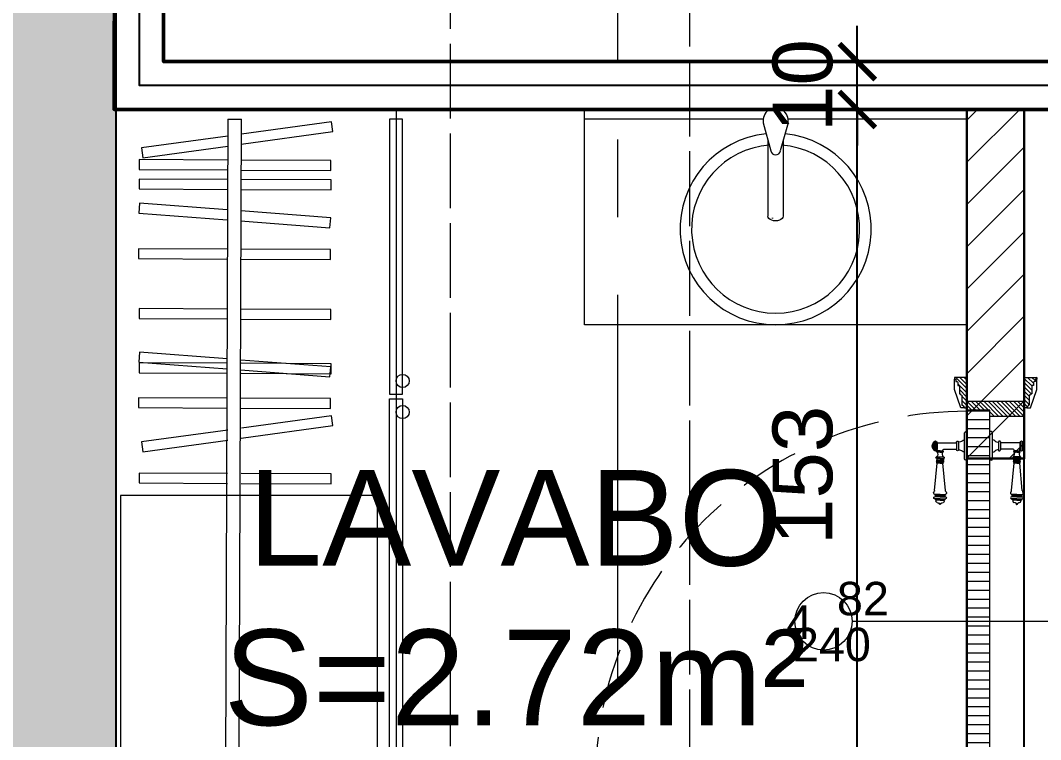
# Model space of a CAD drawing. Header units: centimetres. Extents: x 86156 to 91557, y -55119 to -48172.
# Drawn here: x 89423.8 to 89637.2, y -52424.1 to -52273.7 of the extents above; entities that cross this region are included whole.
import ezdxf

# ---------------------------------------------------------------- set-up
doc = ezdxf.new("R2010")
doc.units = ezdxf.units.CM
doc.header["$LTSCALE"] = 50
doc.header["$MEASUREMENT"] = 0
for name, pattern in [('AXES', [2, 1.25, -0.25, 0.25, -0.25]), ('CACHE', [0.375, 0.25, -0.125]), ('CONTINU', [0])]:
    doc.linetypes.add(name, pattern=pattern)
doc.layers.get('0').update_dxf_attribs({"color": 8})
for name, color, linetype in [('AXES', 10, 'AXES'), ('BETON COUPE', 3, 'CONTINU'), ('BETON TRAME', 252, 'Continuous'), ('C-TOPO-USER', 40, 'Continuous'), ('COTE 50ème', 1, 'Continuous'), ('TEXTE', 7, 'Continuous')]:
    doc.layers.add(name, color=color, linetype=linetype)
for name, color, linetype, lineweight in [('BANJO', 160, 'Continuous', 9), ('BETON CACHE', 4, 'CACHE', 5), ('BETON HACHURE', 253, 'Continuous', 13), ('door', 44, 'Continuous', 5), ('MACONNERIE COUPE', 7, 'Continuous', 30), ('MACONNERIE HACHURE', 253, 'Continuous', 13), ('mobilimi', 8, 'Continuous', 9), ('WINDOWS', 21, 'Continuous', 5)]:
    doc.layers.add(name, color=color, linetype=linetype, lineweight=lineweight)
doc.layers.add('FMULT', color=150, linetype='Continuous', plot=False)
doc.layers.add('NELL', color=7, linetype='Continuous', lineweight=20, true_color=0xff8080)
doc.styles.add('GENERATED_STYLE_1', font='arial.ttf')
doc.styles.add('RS_TEXT_1.50', font='arial.ttf', dxfattribs={"height": 12.5})
doc.styles.add('RS_TXT_50', font='arial.ttf', dxfattribs={"height": 12.5})
doc.linetypes.add('BATTING', pattern='A,0.00254,-2.54,[134,ltypeshp.shx,S=2.54,R=0,X=-2.54,Y=0],-5.08,[134,ltypeshp.shx,S=2.54,R=180,X=2.54,Y=0],-2.54', length=10.16254)
doc.dimstyles.new('RS_50CM_LINEAIRE', dxfattribs={"dimscale": 5, "dimtxt": 12.5, "dimasz": 1.5, "dimexe": 1, "dimexo": 2.5, "dimgap": 1, "dimtad": 1, "dimdec": 1, "dimrnd": 0.5, "dimdsep": 46, "dimtxsty": 'RS_TXT_50', "dimblk1": 'ARCHTICK', "dimblk2": 'ARCHTICK', "dimsah": 1, "dimcen": 2.5, "dimdle": 1, "dimclrt": 4, "dimadec": 0, "dimazin": 2, "dimtfac": 1, "dimtdec": 1, "dimtix": 1, "dimtmove": 2, "dimatfit": 3, "dimfxl": 1, "dimtolj": 1, "dimtzin": 0, "dimarcsym": 0})

# ---------------------------------------------------------------- blocks, each defined once
blk = doc.blocks.new('A$Ccef6f35f')
at = {"layer": 'AXES', "lineweight": 5, "ltscale": 1.3}
blk.add_line((1270, -4150), (1270, -1058.41), dxfattribs=at)
blk = doc.blocks.new('door900')
at = {"color": 0}
for p, q in [((-9.3, 67.7), (9.3, 67.7)), ((9.3, 65.2), (-9.3, 65.2)), ((-6.8, 71.5), (-6.8, 70.2)), ((-5.5, 71.5), (-6.8, 71.5)), ((-6.8, 70.2), (6.8, 70.2)), ((-5.5, 71.5), (5.5, 71.5)), ((5.5, 71.5), (6.8, 71.5)), ((6.8, 71.5), (6.8, 70.2)), ((92.8, 68.1), (36.2, 62.8)), ((101.2, 67.3), (103.2, 68)), ((101.2, 56.8), (101.2, 67.3)), ((103.2, 68), (103.2, 67.7)), ((103.2, 56.8), (103.2, 68)), ((106.5, 68), (105.5, 67.3)), ((105.5, 56.8), (105.5, 67.3)), ((106.5, 56.8), (106.5, 68)), ((110.7, 68), (111.8, 67.3)), ((110.7, 56.8), (110.7, 68)), ((111.8, 56.8), (111.8, 67.3)), ((111.8, 66.2), (113.3, 66.2)), ((113.3, 56.8), (113.3, 66.2)), ((-6.8, 62.7), (-6.8, 24)), ((-6.8, 62.7), (6.8, 62.7)), ((8.7, 62.7), (6.8, 62.7)), ((6.8, 49.1), (6.8, 24)), ((8.7, 50.9), (8.7, 50.9)), ((10.5, 56.8), (10.5, 62.5)), ((10.5, 56.8), (10.5, 51.1)), ((12.7, 56.8), (12.7, 62.5)), ((12.7, 56.8), (12.7, 51.1)), ((22.5, 63.8), (22.5, 49.8)), ((26.5, 56.8), (26.5, 63.8)), ((26.5, 63.8), (29.1, 63.8)), ((26.5, 63.8), (29.1, 63.8)), ((26.5, 56.8), (26.5, 49.8)), ((26.5, 49.8), (29.1, 49.8)), ((26.5, 49.8), (29.1, 49.8)), ((29.1, 63.8), (29.1, 62.8)), ((29.1, 62.8), (29.1, 56.8)), ((29.1, 50.8), (29.1, 56.8)), ((29.1, 50.8), (29.1, 49.8)), ((29.1, 49.8), (29.1, 49.8)), ((31.1, 62.8), (31.1, 56.8)), ((31.1, 50.8), (31.1, 56.8)), ((34.1, 56.8), (34.1, 62.8)), ((34.1, 62.8), (34.1, 56.8)), ((34.1, 50.8), (34.1, 56.8)), ((34.1, 56.8), (34.1, 50.8)), ((36.2, 56.8), (36.2, 62.8)), ((36.2, 56.8), (36.2, 50.8)), ((92.8, 45.5), (36.2, 50.8)), ((101.2, 56.8), (101.2, 46.3)), ((101.2, 46.3), (103.2, 45.7)), ((103.2, 56.8), (103.2, 46.3)), ((103.2, 45.9), (103.2, 45.7)), ((105.5, 56.8), (105.5, 46.3)), ((106.5, 45.7), (105.5, 46.3)), ((106.5, 56.8), (106.5, 45.7)), ((110.7, 56.8), (110.7, 45.7)), ((110.7, 45.7), (111.8, 46.3)), ((111.8, 56.8), (111.8, 46.3)), ((111.8, 47.5), (113.3, 47.5)), ((113.3, 56.8), (113.3, 47.5)), ((120.5, 56.8), (120.5, 58.6)), ((120.5, 56.8), (120.5, 55)), ((-8.3, 22.3), (8.3, 22.3)), ((-30, 3), (-30, 0)), ((30, 0), (-30, 0)), ((27, 6), (-27, 6)), ((-8.3, 18.3), (8.3, 18.3)), ((30, 3), (30, 0))]:
    blk.add_line(p, q, dxfattribs=at)
for centre, radius, start, end in [((-9.3, 66.5), 1.25, 90, 270), ((-6.8, 67.7), 2.51, 90.115, 179.885), ((-6.8, 65.2), 2.51, 180.115, 269.885), ((0, 64), 9.29, 53.4104, 126.5896), ((6.8, 67.7), 2.51, 0.115, 89.885), ((6.8, 65.2), 2.51, 270.115, 359.885), ((9.3, 66.5), 1.25, 270, 90), ((24.5, 63.7), 2.01, 4.1469, 175.8531), ((32.6, 62.8), 1.48, 0, 180), ((93.1, 72.5), 4.4, 266.3976, 315.6468), ((98.3, 67.4), 2.89, 358.3861, 135.6468), ((104.3, 67.6), 1.15, 170.914, 348.1019), ((108.6, 68), 2.1, 0, 180), ((115.5, 62.5), 2.84, 13.4568, 140.4953), ((8.7, 49), 1.91, 88.7426, 178.1515), ((8.6, 64.9), 2.15, 272.7029, 297.6142), ((8.6, 48.8), 2.15, 62.3858, 87.2971), ((10, 62.5), 0.561, 3.7097, 127.9634), ((10, 51.1), 0.561, 232.0366, 356.2903), ((11.6, 62.5), 1.1, 0.0106, 179.9894), ((11.6, 51.1), 1.1, 180.0106, 359.9894), ((16.7, 70.5), 8.83, 243.5466, 311.3694), ((16.7, 43.2), 8.83, 48.6306, 116.4534), ((24.5, 50), 2.01, 184.1469, 355.8531), ((30.1, 62.8), 1.03, 0, 180.0014), ((30.1, 50.8), 1.03, 179.9972, 0), ((32.6, 50.8), 1.48, 180, 0), ((35.2, 62.8), 1.03, 0, 180), ((32.6, 62.8), 1.48, 1.563306237032948e-10, 2.08440831604393e-10), ((35.2, 50.8), 1.03, 180, 0), ((93.1, 41.1), 4.4, 44.3532, 93.6024), ((98.3, 46.2), 2.89, 224.3532, 1.6139), ((104.3, 46.1), 1.15, 11.8981, 189.086), ((108.6, 45.7), 2.1, 180, 0), ((115.5, 51.2), 2.84, 219.5047, 346.5432), ((127.9, 65.2), 9.88, 191.9991, 221.6757), ((127.9, 48.5), 9.88, 138.3243, 168.0009), ((120.5, 56.8), 1.79, 0, 90), ((120.5, 56.8), 1.79, 270, 0), ((-8.3, 20.3), 2, 90, 270), ((-8.5, 24), 1.71, 275.059, 359.7825), ((8.5, 24), 1.71, 180.2175, 264.941), ((8.3, 20.3), 2, 270, 90), ((-27, 3), 3, 90, 180), ((-6.8, 6), 6, 130.5908, 180), ((-16.6, 16.6), 8.41, 314.3689, 12.0705), ((16.6, 16.6), 8.41, 167.9295, 225.6311), ((6.8, 6), 6, 0, 49.4092), ((27, 3), 3, 0, 90)]:
    blk.add_arc(centre, radius, start, end, dxfattribs=at)
blk = doc.blocks.new('lavaman')
at = {"layer": 'BANJO'}
for p, q in [((-61171.15, 21935.44), (-61216.15, 21935.44)), ((-61171.15, 21935.44), (-61171.15, 21855.44)), ((-61171.15, 21855.44), (-61216.15, 21855.44))]:
    blk.add_line(p, q, dxfattribs=at)
at = {"layer": 'BANJO', "linetype": 'Continuous'}
for p, q in [((-61216.15, 21896.66), (-61216.15, 21935.44)), ((-61214.15, 21935.44), (-61214.15, 21898.05)), ((-61171.15, 21935.44), (-61171.15, 21855.44)), ((-61216.15, 21925.44), (-61216.15, 21896.66)), ((-61213.35, 21898.04), (-61207.48, 21896.42)), ((-61209.67, 21897.03), (-61193.85, 21897.03)), ((-61216.15, 21894.21), (-61216.15, 21865.44)), ((-61216.15, 21855.44), (-61216.15, 21894.21)), ((-61213.35, 21892.84), (-61207.48, 21894.45)), ((-61193.49, 21894.81), (-61193.49, 21894.81)), ((-61193.49, 21894.81), (-61193.38, 21894.81)), ((-61193.38, 21894.81), (-61193.49, 21894.81)), ((-61193.38, 21894.81), (-61193.38, 21894.81)), ((-61214.15, 21892.82), (-61214.15, 21855.44)), ((-61209.65, 21893.84), (-61193.85, 21893.84))]:
    blk.add_line(p, q, dxfattribs=at)
for centre, radius, start, end in [((-61191.15, 21895.44), 20, 185.6501, 174.3499), ((-61191.15, 21895.44), 17.58, 184.3008, 175.6992), ((-61213.81, 21895.44), 2.64, 79.9738, 280.0262), ((-61207.66, 21895.44), 1, 280.3544, 79.6456)]:
    blk.add_arc(centre, radius, start, end, dxfattribs=at)
at = {"layer": 'BANJO', "linetype": 'Continuous', "extrusion": (0, 0, -1)}
blk.add_ellipse((-61193.85, 21895.43), major_axis=(0, 1.59), ratio=0.623935, start_param=0, end_param=3.141593, dxfattribs=at)
blk = doc.blocks.new('_ArchTick')
at = {"color": 0, "linetype": 'ByBlock', "const_width": 0.15}
blk.add_lwpolyline([(-0.5, -0.5), (0.5, 0.5)], dxfattribs=at)
blk = doc.blocks.new('*D1706')
at = {"layer": 'COTE 50ème', "color": 0, "lineweight": -2, "ltscale": 0.5, "transparency": 16777216}
for p, q in [((89665.06, -52557.36), (89665.06, -52287.37)), ((89646.26, -52292.37), (89670.06, -52292.37)), ((89646.26, -52552.36), (89670.06, -52552.36))]:
    blk.add_line(p, q, dxfattribs=at)
at = {"layer": 'Defpoints', "color": 0, "ltscale": 0.5, "transparency": 16777216}
for p in [(89633.76, -52292.37), (89665.06, -52292.37), (89633.76, -52552.36)]:
    blk.add_point(p, dxfattribs=at)
at = {"layer": 'COTE 50ème', "color": 0, "lineweight": -2, "ltscale": 0.5, "transparency": 16777216, "xscale": 7.5, "yscale": 7.5, "zscale": 7.5}
for p, rotation in [((89665.06, -52292.37), 90), ((89665.06, -52552.36), 270)]:
    blk.add_blockref('_ArchTick', p, dxfattribs=dict(at, rotation=rotation))
at = {"layer": 'COTE 50ème', "color": 4, "ltscale": 0.5, "transparency": 16777216, "insert": (89653.68, -52422.36), "char_height": 12.5, "attachment_point": 5, "rotation": 90, "style": 'RS_TXT_50'}
blk.add_mtext('\\A1;260', dxfattribs=at)
blk = doc.blocks.new('*D1707')
at = {"layer": 'COTE 50ème', "color": 0, "lineweight": -2, "ltscale": 0.5, "transparency": 16777216}
for p, q in [((89665.06, -52282.36), (89665.06, -52274.86)), ((89646.26, -52282.36), (89670.06, -52282.36)), ((89665.06, -52292.37), (89665.06, -52282.36)), ((89646.26, -52292.37), (89670.06, -52292.37)), ((89665.06, -52292.37), (89665.06, -52299.87))]:
    blk.add_line(p, q, dxfattribs=at)
at = {"layer": 'Defpoints', "color": 0, "ltscale": 0.5, "transparency": 16777216}
for p in [(89633.76, -52282.36), (89665.06, -52282.36), (89633.76, -52292.37)]:
    blk.add_point(p, dxfattribs=at)
at = {"layer": 'COTE 50ème', "color": 0, "lineweight": -2, "ltscale": 0.5, "transparency": 16777216, "xscale": 7.5, "yscale": 7.5, "zscale": 7.5}
for p, rotation in [((89665.06, -52282.36), 270), ((89665.06, -52292.37), 90)]:
    blk.add_blockref('_ArchTick', p, dxfattribs=dict(at, rotation=rotation))
at = {"layer": 'COTE 50ème', "color": 4, "ltscale": 0.5, "transparency": 16777216, "insert": (89653.68, -52287.37), "char_height": 12.5, "attachment_point": 5, "rotation": 90, "style": 'RS_TXT_50'}
blk.add_mtext('\\A1;10', dxfattribs=at)
blk = doc.blocks.new('*D1708')
at = {"layer": 'COTE 50ème', "color": 0, "lineweight": -2, "ltscale": 0.5, "transparency": 16777216}
for p, q in [((89665.06, -52287.36), (89665.06, -52087.36)), ((89655, -52092.36), (89670.06, -52092.36)), ((89646.26, -52282.36), (89670.06, -52282.36))]:
    blk.add_line(p, q, dxfattribs=at)
at = {"layer": 'Defpoints', "color": 0, "ltscale": 0.5, "transparency": 16777216}
for p in [(89642.5, -52092.36), (89665.06, -52092.36), (89633.76, -52282.36)]:
    blk.add_point(p, dxfattribs=at)
at = {"layer": 'COTE 50ème', "color": 0, "lineweight": -2, "ltscale": 0.5, "transparency": 16777216, "xscale": 7.5, "yscale": 7.5, "zscale": 7.5}
for p, rotation in [((89665.06, -52092.36), 90), ((89665.06, -52282.36), 270)]:
    blk.add_blockref('_ArchTick', p, dxfattribs=dict(at, rotation=rotation))
at = {"layer": 'COTE 50ème', "color": 4, "ltscale": 0.5, "transparency": 16777216, "insert": (89653.68, -52187.36), "char_height": 12.5, "attachment_point": 5, "rotation": 90, "style": 'RS_TXT_50'}
blk.add_mtext('\\A1;190', dxfattribs=at)
blk = doc.blocks.new('*D1714')
at = {"layer": 'COTE 50ème', "color": 0, "lineweight": -2, "ltscale": 0.5, "transparency": 16777216}
for p, q in [((89598.84, -52450.35), (89598.84, -52287.37)), ((89609.26, -52292.37), (89593.84, -52292.37)), ((89607.28, -52445.35), (89593.84, -52445.35))]:
    blk.add_line(p, q, dxfattribs=at)
at = {"layer": 'Defpoints', "color": 0, "ltscale": 0.5, "transparency": 16777216}
for p in [(89598.84, -52292.37), (89621.76, -52292.37), (89619.78, -52445.35)]:
    blk.add_point(p, dxfattribs=at)
at = {"layer": 'COTE 50ème', "color": 0, "lineweight": -2, "ltscale": 0.5, "transparency": 16777216, "xscale": 7.5, "yscale": 7.5, "zscale": 7.5}
for p, rotation in [((89598.84, -52292.37), 90), ((89598.84, -52445.35), 270)]:
    blk.add_blockref('_ArchTick', p, dxfattribs=dict(at, rotation=rotation))
at = {"layer": 'COTE 50ème', "color": 4, "ltscale": 0.5, "transparency": 16777216, "insert": (89587.45, -52368.86), "char_height": 12.5, "attachment_point": 5, "rotation": 90, "style": 'RS_TXT_50'}
blk.add_mtext('\\A1;153', dxfattribs=at)
blk = doc.blocks.new('*D1715')
at = {"layer": 'COTE 50ème', "color": 0, "lineweight": -2, "ltscale": 0.5, "transparency": 16777216}
for p, q in [((89598.84, -52282.36), (89598.84, -52274.86)), ((89609.26, -52282.36), (89593.84, -52282.36)), ((89598.84, -52292.37), (89598.84, -52282.36)), ((89609.26, -52292.37), (89593.84, -52292.37)), ((89598.84, -52292.37), (89598.84, -52299.87))]:
    blk.add_line(p, q, dxfattribs=at)
at = {"layer": 'Defpoints', "color": 0, "ltscale": 0.5, "transparency": 16777216}
for p in [(89598.84, -52282.36), (89621.76, -52282.36), (89621.76, -52292.37)]:
    blk.add_point(p, dxfattribs=at)
at = {"layer": 'COTE 50ème', "color": 0, "lineweight": -2, "ltscale": 0.5, "transparency": 16777216, "xscale": 7.5, "yscale": 7.5, "zscale": 7.5}
for p, rotation in [((89598.84, -52282.36), 270), ((89598.84, -52292.37), 90)]:
    blk.add_blockref('_ArchTick', p, dxfattribs=dict(at, rotation=rotation))
at = {"layer": 'COTE 50ème', "color": 4, "ltscale": 0.5, "transparency": 16777216, "insert": (89587.45, -52287.37), "char_height": 12.5, "attachment_point": 5, "rotation": 90, "style": 'RS_TXT_50'}
blk.add_mtext('\\A1;10', dxfattribs=at)

msp = doc.modelspace()

# ---------------------------------------------------------------- hatches: boundary and pattern name
at = {"layer": 'BETON HACHURE', "ltscale": 0.5, "transparency": 33554559}
h = msp.add_hatch(color=256, dxfattribs=at)
h.dxf.hatch_style = 1
h.paths.add_polyline_path([(89857.95, -49968.55), (89601.54, -49712.14), (89017.58, -49863.16), (88999.75, -49863.16), (88314.75, -49713.17), (88293.27, -49713.16), (87031.8, -49846.89), (86857.57, -50021.45), (86757.23, -51272.48), (86839.4, -52045.38), (86669.47, -52571.17), (86746.67, -53900.72), (86983.5, -54130.12), (88279.55, -54131.55), (88279.55, -54261.56), (89504.55, -54261.56), (89504.55, -54401.56), (90492.95, -54401.56), (90492.95, -51921.06), (89857.95, -51772.6)])
h.paths.add_polyline_path([(89837.95, -51788.46), (90472.95, -51936.92), (90472.95, -54381.56), (89524.55, -54381.56), (89524.55, -54241.56), (88299.55, -54241.56), (88299.55, -54111.57), (86991.6, -54110.13), (86766.18, -53891.78), (86689.65, -52573.76), (86859.73, -52047.49), (86777.31, -51272.22), (86876.91, -50030.38), (87040.95, -49866.03), (88294.32, -49733.16), (88312.58, -49733.17), (88997.58, -49883.16), (89020.13, -49883.16), (89595.48, -49734.36), (89837.95, -49976.84)], flags=16)
at = {"layer": 'BETON TRAME', "transparency": 33554559}
h = msp.add_hatch(color=256, dxfattribs=at)
h.dxf.hatch_style = 1
h.paths.add_polyline_path([(89053.76, -52797.36), (89018.76, -52797.36), (89018.76, -53447.36), (89053.76, -53447.36), (89053.76, -53272.36), (89513.76, -53272.36), (89513.76, -53447.36), (89548.76, -53447.36), (89548.76, -52797.36), (89513.76, -52797.36), (89513.76, -53232.36), (89303.76, -53232.36), (89303.76, -52902.36), (89263.76, -52902.36), (89263.76, -53232.36), (89053.76, -53232.36)])
h.paths.add_polyline_path([(88183.76, -54122.36), (88183.76, -54072.36), (88333.76, -54072.36), (88333.76, -54122.36)])
h.paths.add_polyline_path([(88903.76, -54122.36), (88903.76, -54072.36), (89053.76, -54072.36), (89053.76, -54122.36)])
h.paths.add_polyline_path([(89513.76, -54122.36), (89513.76, -54072.36), (89663.76, -54072.36), (89663.76, -54122.36)])
h.paths.add_polyline_path([(90233.76, -54122.36), (90233.76, -54072.36), (90383.76, -54072.36), (90383.76, -54122.36)])
h.paths.add_polyline_path([(90233.76, -53447.36), (90233.76, -53397.36), (90383.76, -53397.36), (90383.76, -53447.36)])
h.paths.add_polyline_path([(88183.76, -53447.36), (88183.76, -53397.36), (88333.76, -53397.36), (88333.76, -53447.36)])
h.paths.add_polyline_path([(88183.76, -52847.36), (88183.76, -52797.36), (88318.76, -52797.36), (88318.76, -52847.36)])
h.paths.add_polyline_path([(90233.76, -52847.36), (90233.76, -52797.36), (90383.76, -52797.36), (90383.76, -52847.36)])
h.paths.add_polyline_path([(90233.76, -52107.36), (90233.76, -52057.36), (90383.76, -52057.36), (90383.76, -52107.36)])
h.paths.add_polyline_path([(88333.76, -52057.36), (88333.76, -52107.36), (88183.76, -52107.36), (88183.76, -52057.36)])
h.paths.add_polyline_path([(88998.76, -52107.36), (88998.76, -52057.36), (89123.76, -52057.36), (89123.76, -52107.36)])
h.paths.add_polyline_path([(89443.76, -52107.36), (89443.76, -52057.36), (89568.76, -52057.36), (89568.76, -52107.36)])
h.paths.add_polyline_path([(89418.76, -52057.36), (89443.76, -52057.36), (89443.76, -52562.36), (89418.76, -52562.36)])
h.paths.add_polyline_path([(89123.76, -52057.36), (89148.76, -52057.36), (89148.76, -52562.36), (89123.76, -52562.36)])
at = {"layer": 'door'}
h = msp.add_hatch(dxfattribs=at)
h.set_pattern_fill('ANSI31', color=256, scale=5, angle=990)
h.set_pattern_definition([(315, (85436.0847, 4897.1298), (0.441941738, 0.441941738), [])])
h.paths.add_polyline_path([(89633.76, -52353.37), (89633.76, -52356.52), (89626.58, -52356.52), (89626.58, -52355.26), (89621.76, -52355.26), (89621.76, -52353.37)])
edge = h.paths.add_edge_path()
edge.add_line((89635.65, -52349.62), (89635.65, -52350.04))
edge.add_line((89635.65, -52350.04), (89635.33, -52350.04))
edge.add_line((89635.33, -52350.04), (89635.33, -52351.8))
edge.add_line((89635.33, -52351.8), (89635.12, -52351.8))
edge.add_arc((89634.81, -52351.8), 0.314, -90, 0, ccw=False)
edge.add_line((89634.81, -52352.12), (89634.81, -52354.21))
edge.add_line((89634.81, -52354.21), (89634.6, -52354.21))
edge.add_arc((89634.29, -52354.21), 0.314, -90, 0, ccw=False)
edge.add_line((89634.29, -52354.53), (89634.29, -52354.73))
edge.add_line((89634.29, -52354.73), (89633.76, -52354.73))
edge.add_line((89633.76, -52354.73), (89633.76, -52348.37))
edge.add_line((89633.76, -52348.37), (89636.38, -52348.37))
edge.add_line((89636.38, -52348.37), (89636.38, -52348.78))
edge.add_line((89636.38, -52348.78), (89636.07, -52348.78))
edge.add_line((89636.07, -52348.78), (89636.07, -52349.2))
edge.add_arc((89636.07, -52349.62), 0.419, 90, 180)
edge = h.paths.add_edge_path()
edge.add_line((89619.88, -52349.62), (89619.88, -52350.04))
edge.add_line((89619.88, -52350.04), (89620.19, -52350.04))
edge.add_line((89620.19, -52350.04), (89620.19, -52351.8))
edge.add_line((89620.19, -52351.8), (89620.4, -52351.8))
edge.add_arc((89620.72, -52351.8), 0.314, 180, 270)
edge.add_line((89620.72, -52352.12), (89620.72, -52354.21))
edge.add_line((89620.72, -52354.21), (89620.92, -52354.21))
edge.add_arc((89621.24, -52354.21), 0.314, 180, 270)
edge.add_line((89621.24, -52354.53), (89621.24, -52354.73))
edge.add_line((89621.24, -52354.73), (89621.76, -52354.73))
edge.add_line((89621.76, -52354.73), (89621.76, -52348.37))
edge.add_line((89621.76, -52348.37), (89619.14, -52348.37))
edge.add_line((89619.14, -52348.37), (89619.14, -52348.78))
edge.add_line((89619.14, -52348.78), (89619.46, -52348.78))
edge.add_line((89619.46, -52348.78), (89619.46, -52349.2))
edge.add_arc((89619.46, -52349.62), 0.419, 0, 90, ccw=False)
h = msp.add_hatch(dxfattribs=at)
h.set_pattern_fill('ANSI31', color=256, scale=15, angle=495)
h.set_pattern_definition([(180, (129483.5172, -188611.5853), (-2e-15, -1.875), [])])
h.paths.add_polyline_path([(89626.53, -52433.27), (89626.53, -52355.47), (89621.82, -52355.47), (89621.82, -52433.27)])
at = {"layer": 'MACONNERIE HACHURE'}
h = msp.add_hatch(dxfattribs=at)
h.set_pattern_fill('ANSI31', color=256, scale=50, style=0)
h.paths.add_polyline_path([(87758.76, -52955.37), (87778.76, -52955.37), (87778.76, -52947.37), (87758.76, -52947.37)])
h.paths.add_polyline_path([(88286.04, -52214.87), (88333.76, -52214.87), (88333.76, -52217.37), (88286.04, -52217.37)])
h.paths.add_polyline_path([(88508.76, -52214.87), (88511.26, -52214.87), (88511.26, -52217.37), (88508.76, -52217.37)], flags=17)
h.paths.add_polyline_path([(88732.51, -52214.87), (88735.01, -52214.87), (88735.01, -52217.37), (88732.51, -52217.37)], flags=17)
h.paths.add_polyline_path([(89529.77, -52445.36), (89529.77, -52457.35), (89443.76, -52457.37), (89443.76, -52445.36)])
h.paths.add_polyline_path([(89053.75, -52176.06), (89123.76, -52176.06), (89123.76, -52181.06), (89053.75, -52181.06)])
h.paths.add_polyline_path([(89053.75, -52241.87), (89123.76, -52241.87), (89123.76, -52246.87), (89053.75, -52246.87)])
h.paths.add_polyline_path([(89053.75, -52321.87), (89123.76, -52321.87), (89123.76, -52326.87), (89053.75, -52326.87)], flags=17)
h.paths.add_polyline_path([(88422.51, -52214.87), (88422.51, -52217.37), (88428.76, -52217.37), (88428.76, -52214.87), (88425.01, -52214.87), (88425.01, -52082.37), (88422.51, -52082.37)], flags=17)
h.paths.add_polyline_path([(88425.01, -52217.37), (88420.01, -52217.37), (88420.01, -52214.87), (88422.51, -52214.87), (88422.51, -52082.37), (88425.01, -52082.37)], flags=17)
h.paths.add_polyline_path([(88333.76, -52214.87), (88333.76, -52217.37), (88340.01, -52217.37), (88340.01, -52214.87), (88336.26, -52214.87), (88336.26, -52082.37), (88333.76, -52082.37)], flags=16)
h.paths.add_polyline_path([(88336.26, -52217.37), (88331.26, -52217.37), (88331.26, -52214.87), (88333.76, -52214.87), (88333.76, -52082.37), (88336.26, -52082.37)])
h.paths.add_polyline_path([(88821.26, -52214.87), (88821.26, -52217.37), (88815.01, -52217.37), (88815.01, -52214.87), (88818.76, -52214.87), (88818.76, -52082.37), (88821.26, -52082.37)], flags=17)
h.paths.add_polyline_path([(88818.76, -52217.37), (88823.76, -52217.37), (88823.76, -52214.87), (88821.26, -52214.87), (88821.26, -52082.37), (88818.76, -52082.37)], flags=17)
h.paths.add_polyline_path([(88910.01, -52214.87), (88910.01, -52217.37), (88903.76, -52217.37), (88903.76, -52214.87), (88907.51, -52214.87), (88907.51, -52082.37), (88910.01, -52082.37)], flags=17)
h.paths.add_polyline_path([(88998.76, -52214.87), (88998.76, -52217.37), (88992.51, -52217.37), (88992.51, -52214.87), (88996.26, -52214.87), (88996.26, -52082.37), (88998.76, -52082.37)], flags=17)
h.paths.add_polyline_path([(88907.51, -52217.37), (88912.51, -52217.37), (88912.51, -52214.87), (88910.01, -52214.87), (88910.01, -52082.37), (88907.51, -52082.37)], flags=17)
h.paths.add_polyline_path([(88017.09, -52412.37), (87993.76, -52412.37), (87993.76, -52392.37), (88017.09, -52392.37)])
h.paths.add_polyline_path([(88183.76, -52412.37), (88143.76, -52412.37), (88143.76, -52392.37), (88183.76, -52392.37)])
h.paths.add_polyline_path([(87802.09, -52412.37), (87778.76, -52412.37), (87778.76, -52392.37), (87802.09, -52392.37)])
h.paths.add_polyline_path([(87968.76, -52412.37), (87928.76, -52412.37), (87928.76, -52392.37), (87968.76, -52392.37)])
h.paths.add_polyline_path([(87758.76, -52562.37), (87778.76, -52562.37), (87778.76, -52412.37), (87758.76, -52412.37)])
h.paths.add_polyline_path([(87758.76, -52797.37), (87778.76, -52797.37), (87778.76, -52742.37), (87758.76, -52742.37)])
h.paths.add_polyline_path([(87758.76, -53222.37), (87778.76, -53222.37), (87778.76, -53135.37), (87758.76, -53135.37)])
h.paths.add_polyline_path([(87778.76, -53342.49), (88183.76, -53342.49), (88183.76, -53323.37), (87778.76, -53323.37)])
h.paths.add_polyline_path([(88183.76, -53323.37), (88203.76, -53323.37), (88203.76, -52847.37), (88183.76, -52847.37)])
h.paths.add_polyline_path([(88298.76, -52797.37), (88318.76, -52797.37), (88318.76, -52742.37), (88298.76, -52742.37)])
h.paths.add_polyline_path([(88203.76, -52412.37), (88203.76, -52439.04), (88261.26, -52439.04), (88261.26, -52404.04), (88203.76, -52404.04), (88203.76, -52394.04), (88271.26, -52394.04), (88271.26, -52439.04), (88511.26, -52439.04), (88511.26, -52429.04), (88523.26, -52429.04), (88523.26, -52459.04), (88318.76, -52459.04), (88318.76, -52562.37), (88298.76, -52562.37), (88298.76, -52459.04), (88183.76, -52459.04), (88183.76, -52412.37)])
h.paths.add_polyline_path([(88333.76, -52057.37), (88333.76, -52082.37), (88511.26, -52082.37), (88511.26, -52338.82), (88523.26, -52338.82), (88523.26, -52328.82), (88531.26, -52328.82), (88531.26, -52316.82), (88523.26, -52316.82), (88523.58, -52082.16), (88720.51, -52082.37), (88720.51, -52317.04), (88631.26, -52317.04), (88631.26, -52329.04), (88720.51, -52329.04), (88720.51, -52347.05), (88732.51, -52347.05), (88732.51, -52082.37), (88998.76, -52082.37), (88998.76, -52057.37)])
h.paths.add_polyline_path([(89123.76, -52321.87), (89093.76, -52321.87), (89093.76, -52439.04), (88732.51, -52439.04), (88732.51, -52429.04), (88720.51, -52429.04), (88720.51, -52459.04), (89123.76, -52459.04), (89123.76, -52439.04), (89098.76, -52439.04), (89098.76, -52421.87), (89123.76, -52421.87), (89123.76, -52416.87), (89098.76, -52416.87), (89098.76, -52381.87), (89123.76, -52381.87), (89123.76, -52361.87), (89098.76, -52361.87), (89098.76, -52326.87), (89123.76, -52326.87)])
h.paths.add_polyline_path([(89418.76, -52612.37), (89258.76, -52612.37), (89258.76, -52632.37), (89443.76, -52632.37), (89443.76, -52562.37), (89418.76, -52562.37)])
h.paths.add_polyline_path([(89148.76, -52573.37), (89148.76, -52612.37), (89158.76, -52612.37), (89158.76, -52632.37), (89123.76, -52632.37), (89123.76, -52573.37)])
h.paths.add_polyline_path([(89033.76, -52540.37), (89033.76, -52797.37), (89053.76, -52797.37), (89053.76, -52552.37), (89123.76, -52552.37), (89123.76, -52540.37)])
h.paths.add_polyline_path([(89753.76, -53120.37), (89650.76, -53120.37), (89650.76, -53132.37), (90131.82, -53132.37), (90131.82, -53112.37), (89773.76, -53112.37), (89773.76, -52714.37), (89753.76, -52714.37), (89753.76, -52797.37), (89650.76, -52797.37), (89650.76, -52807.37), (89753.76, -52807.37)])
h.paths.add_polyline_path([(89558.76, -53132.37), (89548.76, -53132.37), (89548.76, -53120.37), (89558.76, -53120.37)])
h.paths.add_polyline_path([(89548.76, -52807.37), (89558.76, -52807.37), (89558.76, -52797.37), (89548.76, -52797.37)])
h.paths.add_polyline_path([(89513.76, -52777.38), (89533.76, -52777.38), (89533.76, -52797.37), (89513.76, -52797.37)])
h.paths.add_polyline_path([(89621.76, -52365.37), (89633.76, -52365.37), (89633.76, -52292.38), (89621.76, -52292.38)], flags=17)
h.paths.add_polyline_path([(89444.26, -52540.37), (89444.26, -52552.37), (89513.76, -52552.37), (89513.76, -52687.37), (89533.76, -52687.37), (89533.76, -52552.37), (89633.76, -52552.37), (89633.76, -52435.37), (89621.76, -52435.37), (89621.76, -52445.36), (89611.76, -52445.36), (89611.76, -52457.36), (89621.76, -52457.36), (89621.76, -52540.37)])
h.paths.add_polyline_path([(90013.76, -52057.37), (90013.76, -52082.37), (89943.76, -52082.37), (89943.76, -52312.37), (89773.76, -52312.37), (89773.76, -52622.37), (89753.76, -52622.37), (89753.76, -52292.37), (89923.76, -52292.37), (89923.76, -52082.37), (89568.76, -52082.37), (89568.76, -52057.37)])
h.paths.add_polyline_path([(90233.76, -52424.26), (90233.76, -52502.37), (90358.76, -52502.37), (90358.76, -52567.37), (90383.76, -52567.37), (90383.76, -52477.37), (90258.76, -52477.37), (90258.76, -52424.26)])
h.paths.add_polyline_path([(90233.76, -53062.37), (90233.81, -53112.37), (90223.82, -53112.37), (90223.82, -53132.37), (90233.83, -53132.37), (90233.87, -53182.37), (90258.76, -53182.37), (90258.76, -53132.37), (90383.76, -53132.37), (90383.76, -53112.37), (90258.76, -53112.37), (90258.76, -53062.37)])
h.paths.add_polyline_path([(89103.59, -52902.37), (89053.76, -52902.37), (89053.76, -52942.37), (89103.59, -52942.37)])
h.paths.add_polyline_path([(89263.76, -52902.37), (89223.76, -52902.37), (89223.76, -52942.37), (89263.76, -52942.37)])
h.paths.add_polyline_path([(88553.76, -54162.37), (88653.76, -54162.37), (88653.76, -54187.37), (88553.76, -54187.37)])
h.paths.add_polyline_path([(88333.76, -54052.37), (88308.76, -54052.37), (88308.76, -54072.37), (88333.76, -54072.37)])
h.paths.add_polyline_path([(88208.76, -53742.37), (88208.76, -53677.37), (88183.76, -53677.37), (88183.76, -53767.37), (88308.76, -53767.37), (88308.76, -53782.37), (88333.76, -53782.37), (88333.76, -53742.37)])
h.paths.add_polyline_path([(89028.76, -53932.37), (89028.76, -54072.37), (89053.76, -54072.37), (89053.76, -53957.37), (89071.26, -53957.37), (89071.26, -53932.37)])
h.paths.add_polyline_path([(88333.76, -54122.37), (88333.76, -54162.37), (88373.76, -54162.37), (88373.76, -54187.37), (88308.76, -54187.37), (88308.76, -54122.37)])
h.paths.add_polyline_path([(88893.76, -54162.37), (88833.76, -54162.37), (88833.76, -54187.37), (88918.76, -54187.37), (88918.76, -54122.37), (88918.76, -54122.37), (88903.76, -54122.37), (88903.76, -54072.37), (88893.76, -54072.37)])
h.paths.add_polyline_path([(88208.76, -53447.37), (88183.76, -53447.37), (88183.76, -53497.37), (88208.76, -53497.37)])
h.paths.add_polyline_path([(89463.92, -52902.37), (89513.76, -52902.37), (89513.76, -52942.37), (89463.92, -52942.37)])
h.paths.add_polyline_path([(89303.76, -52902.37), (89343.76, -52902.37), (89343.76, -52942.37), (89303.76, -52942.37)])
h.paths.add_polyline_path([(90013.76, -54162.37), (89913.76, -54162.37), (89913.76, -54187.37), (90013.76, -54187.37)])
h.paths.add_polyline_path([(90233.76, -54052.37), (90258.76, -54052.37), (90258.76, -54072.37), (90233.76, -54072.37)])
h.paths.add_polyline_path([(89251.26, -53932.37), (89251.26, -53957.37), (89268.76, -53957.37), (89268.76, -54122.37), (89298.76, -54122.37), (89298.76, -53957.37), (89316.37, -53957.37), (89316.37, -53932.37)])
h.paths.add_polyline_path([(90358.76, -53742.37), (90358.76, -53677.37), (90383.76, -53677.37), (90383.76, -53767.37), (90258.76, -53767.37), (90258.76, -53782.37), (90233.76, -53782.37), (90233.76, -53742.37)])
h.paths.add_polyline_path([(89538.76, -53932.37), (89538.76, -54072.37), (89513.76, -54072.37), (89513.76, -53957.37), (89496.26, -53957.37), (89496.26, -53932.37)])
h.paths.add_polyline_path([(90233.76, -54122.37), (90233.76, -54162.37), (90193.76, -54162.37), (90193.76, -54187.37), (90258.76, -54187.37), (90258.76, -54122.37)])
h.paths.add_polyline_path([(89673.76, -54162.37), (89733.76, -54162.37), (89733.76, -54187.37), (89648.76, -54187.37), (89648.76, -54122.37), (89648.76, -54122.37), (89663.76, -54122.37), (89663.76, -54072.37), (89673.76, -54072.37)])
h.paths.add_polyline_path([(90358.76, -52797.37), (90383.76, -52797.37), (90383.76, -52747.37), (90358.76, -52747.37)])
h.paths.add_polyline_path([(90358.76, -53447.37), (90383.76, -53447.37), (90383.76, -53497.37), (90358.76, -53497.37)])
h.paths.add_polyline_path([(90233.76, -52847.37), (90258.76, -52847.37), (90258.76, -52902.26), (90233.76, -52902.26)])
h.paths.add_polyline_path([(90233.76, -53397.37), (90258.76, -53397.37), (90258.76, -53342.49), (90233.76, -53342.49)])
h.paths.add_polyline_path([(90193.76, -52082.36), (90233.76, -52082.36), (90233.76, -52057.36), (90193.76, -52057.36)])
h.paths.add_polyline_path([(90233.76, -52154.25), (90258.76, -52154.25), (90258.76, -52107.36), (90233.76, -52107.36)])
h.paths.add_polyline_path([(89298.76, -52082.36), (89148.76, -52082.36), (89148.76, -52057.36), (89298.76, -52057.36)])
h.paths.add_polyline_path([(89418.76, -52082.36), (89398.76, -52082.36), (89398.76, -52057.36), (89418.76, -52057.36)])
at = {"layer": 'WINDOWS'}
h = msp.add_hatch(color=140, dxfattribs=at)
h.dxf.hatch_style = 1
h.paths.add_polyline_path([(89018.83, -49872.96), (88998.69, -49872.96), (88313.69, -49722.97), (88293.78, -49722.96), (87036.29, -49856.27), (86867.05, -50025.82), (86767.07, -51272.35), (86849.36, -52046.42), (86679.36, -52572.44), (86756.23, -53896.34), (86987.47, -54120.32), (88289.35, -54121.76), (88289.35, -54251.76), (89514.35, -54251.76), (89514.35, -54391.76), (90483.15, -54391.76), (90483.15, -51928.83), (89848.15, -51780.37), (89848.15, -49972.61), (89598.57, -49723.03)])
h.paths.add_polyline_path([(89597.96, -49725.25), (89846.15, -49973.44), (89846.15, -51781.96), (90481.15, -51930.42), (90481.15, -54389.76), (89516.35, -54389.76), (89516.35, -54249.76), (88291.35, -54249.76), (88291.35, -54119.77), (86988.28, -54118.32), (86758.18, -53895.45), (86681.38, -52572.7), (86851.4, -52046.63), (86769.08, -51272.33), (86868.98, -50026.72), (87037.2, -49858.18), (88293.89, -49724.96), (88313.47, -49724.97), (88998.47, -49874.96), (89019.08, -49874.96)], flags=16)

# ---------------------------------------------------------------- linework, layer by layer
at = {"layer": 'BETON CACHE', "lineweight": 5, "ltscale": 0.5}
msp.add_lwpolyline([(89513.76, -54122.36), (89513.75, -52057.36), (89563.75, -52057.36), (89563.76, -54122.36)], close=True, dxfattribs=at)
at = {"layer": 'BETON CACHE'}
msp.add_lwpolyline([(89513.75, -52057.37), (89563.75, -52057.37), (89563.75, -54392.37), (89513.75, -54392.37)], close=True, dxfattribs=at)
at = {"layer": 'BETON COUPE'}
msp.add_lwpolyline([(89418.76, -52057.36), (89443.76, -52057.36), (89443.76, -52562.36), (89418.76, -52562.36)], close=True, dxfattribs=at)
at = {"layer": 'C-TOPO-USER', "linetype": 'BATTING', "ltscale": 0.01}
msp.add_lwpolyline([(89643.76, -52287.36), (89448.76, -52287.36), (89448.76, -52112.36), (89573.76, -52112.36), (89573.76, -52087.36), (89743.76, -52087.36)], dxfattribs=at)
at = {"layer": 'door'}
msp.add_line((89597.77, -52399.37), (89647.09, -52399.37), dxfattribs=at)
for points in [[(89619.88, -52349.62), (89619.88, -52350.04), (89620.19, -52350.04), (89620.19, -52351.8), (89620.4, -52351.8, 0.414214), (89620.72, -52352.12), (89620.72, -52354.21), (89620.92, -52354.21, 0.414214), (89621.24, -52354.53), (89621.24, -52354.73), (89621.76, -52354.73), (89621.76, -52348.37), (89619.14, -52348.37), (89619.14, -52348.78), (89619.46, -52348.78), (89619.46, -52349.2, -0.414214), (89619.88, -52349.62)], [(89635.65, -52349.62), (89635.65, -52350.04), (89635.33, -52350.04), (89635.33, -52351.8), (89635.12, -52351.8, -0.414214), (89634.81, -52352.12), (89634.81, -52354.21), (89634.6, -52354.21, -0.414214), (89634.29, -52354.53), (89634.29, -52354.73), (89633.76, -52354.73), (89633.76, -52348.37), (89636.38, -52348.37), (89636.38, -52348.78), (89636.07, -52348.78), (89636.07, -52349.2, 0.414214), (89635.65, -52349.62)]]:
    msp.add_lwpolyline(points, format="xyb", dxfattribs=at)
for points in [[(89621.24, -52354.73), (89620.51, -52354.73), (89619.14, -52350.88), (89619.14, -52348.78)], [(89634.29, -52354.73), (89635.02, -52354.73), (89636.38, -52350.88), (89636.38, -52348.78)], [(89633.76, -52353.37), (89633.76, -52356.52), (89626.58, -52356.52), (89626.58, -52355.26), (89621.76, -52355.26), (89621.76, -52353.37), (89633.76, -52353.37)], [(89626.53, -52433.27), (89626.53, -52355.47), (89621.82, -52355.47), (89621.82, -52433.27), (89626.53, -52433.27)]]:
    msp.add_lwpolyline(points, dxfattribs=at)
msp.add_circle((89591.77, -52399.37), 6, dxfattribs=at)
at = {"layer": 'door', "linetype": 'CACHE'}
msp.add_arc((89621.82, -52433.27), 77.8, 90, 180, dxfattribs=at)
at = {"layer": 'FMULT', "ltscale": 0.5}
for points in [[(89453.76, -52117.36), (89453.76, -52282.36), (89743.76, -52282.36), (89743.76, -52092.36), (89578.76, -52092.36), (89578.76, -52117.36)], [(89443.76, -52445.35), (89621.76, -52445.35), (89621.76, -52292.37), (89443.76, -52292.37)], [(89533.76, -52552.36), (89633.76, -52552.37), (89633.76, -52292.37), (89753.76, -52292.37), (89753.76, -52797.37), (89533.76, -52797.36)]]:
    msp.add_lwpolyline(points, close=True, dxfattribs=at)
at = {"layer": 'MACONNERIE COUPE'}
msp.add_lwpolyline([(89621.76, -52365.36), (89633.76, -52365.36), (89633.76, -52292.37), (89621.76, -52292.37)], close=True, dxfattribs=at)
at = {"layer": 'mobilimi'}
for p, q in [((89467.19, -52294.38), (89466.69, -52443.21)), ((89469.51, -52443.21), (89470.07, -52294.38)), ((89470.07, -52297.5), (89470.07, -52297.49))]:
    msp.add_line(p, q, dxfattribs=at)
for points in [[(89502.38, -52292.37), (89502.38, -52445.35), (89443.76, -52445.35), (89443.76, -52292.37)], [(89501, -52294.38), (89501, -52351.87), (89503.76, -52351.87), (89503.76, -52294.38)], [(89501, -52443.33), (89501, -52352.87), (89503.76, -52352.87), (89503.76, -52443.33)], [(89444.76, -52373.1), (89444.76, -52444.35), (89498.53, -52444.35), (89498.53, -52373.1)]]:
    msp.add_lwpolyline(points, close=True, dxfattribs=at)
for points in [[(89467.19, -52294.38), (89470.07, -52294.38)], [(89470.03, -52299.63), (89489.15, -52296.99), (89488.87, -52294.94), (89470.04, -52297.53)], [(89467.22, -52297.92), (89449.13, -52300.42), (89449.41, -52302.47)], [(89449.41, -52302.47), (89467.21, -52300.02)], [(89467.13, -52302.93), (89448.65, -52302.84), (89448.64, -52304.92)], [(89469.94, -52305.02), (89488.76, -52305.11), (89488.77, -52303.03), (89469.95, -52302.94)], [(89448.64, -52304.92), (89467.12, -52305)], [(89467.17, -52307), (89448.7, -52306.91), (89448.69, -52308.99)], [(89469.98, -52309.09), (89488.8, -52309.18), (89488.81, -52307.1), (89469.99, -52307.01)], [(89448.69, -52308.99), (89467.16, -52309.08)], [(89467.08, -52313.37), (89448.74, -52311.96), (89448.58, -52314.03)], [(89448.58, -52314.03), (89467.07, -52315.46)], [(89469.89, -52315.67), (89488.57, -52317.12), (89488.73, -52315.05), (89469.9, -52313.59)], [(89467.04, -52321.56), (89448.56, -52321.47), (89448.55, -52323.55)], [(89469.85, -52323.65), (89488.67, -52323.74), (89488.68, -52321.67), (89469.86, -52321.57)], [(89448.55, -52323.55), (89467.03, -52323.64)], [(89467.13, -52334.08), (89448.65, -52333.99), (89448.64, -52336.07)], [(89469.94, -52336.17), (89488.76, -52336.26), (89488.77, -52334.19), (89469.95, -52334.09)], [(89448.64, -52336.07), (89467.12, -52336.16)], [(89467.08, -52344.53), (89448.74, -52343.11), (89448.58, -52345.18)], [(89448.58, -52345.18), (89467.07, -52346.61)], [(89467.17, -52345.42), (89448.7, -52345.33), (89448.69, -52347.41)], [(89469.89, -52346.83), (89488.57, -52348.27), (89488.73, -52346.2), (89469.9, -52344.74)], [(89469.98, -52347.51), (89488.8, -52347.6), (89488.81, -52345.52), (89469.99, -52345.43)], [(89448.69, -52347.41), (89467.16, -52347.5)], [(89467.04, -52352.71), (89448.56, -52352.62), (89448.55, -52354.7)], [(89469.85, -52354.8), (89488.67, -52354.89), (89488.68, -52352.82), (89469.86, -52352.73)], [(89448.55, -52354.7), (89467.03, -52354.79)], [(89470.03, -52361.09), (89489.15, -52358.45), (89488.87, -52356.4), (89470.04, -52358.99)], [(89467.22, -52359.38), (89449.13, -52361.88), (89449.41, -52363.93)], [(89449.41, -52363.93), (89467.21, -52361.48)], [(89467.17, -52368.46), (89448.7, -52368.37), (89448.69, -52370.44)], [(89469.98, -52370.55), (89488.8, -52370.64), (89488.81, -52368.56), (89469.99, -52368.47)], [(89448.69, -52370.44), (89467.16, -52370.53)]]:
    msp.add_lwpolyline(points, dxfattribs=at)
for centre in [(89503.76, -52349.12), (89503.76, -52355.62)]:
    msp.add_circle(centre, 1.38, dxfattribs=at)
at = {"layer": 'NELL', "color": 1, "lineweight": 50, "ltscale": 0.5}
msp.add_lwpolyline([(89743.76, -52092.36), (89743.76, -52142.36), (89753.76, -52142.36), (89753.76, -52092.36), (89913.76, -52092.36), (89913.76, -52282.36), (89753.76, -52282.36), (89753.76, -52234.36), (89743.76, -52234.36), (89743.76, -52282.36), (89735.75, -52282.36), (89735.75, -52292.36), (89923.76, -52292.36), (89923.76, -52082.36), (89568.76, -52082.36), (89568.76, -52107.36), (89443.76, -52107.36), (89443.41, -52292.37), (89643.76, -52292.36), (89643.76, -52282.36), (89453.76, -52282.36), (89453.76, -52117.36), (89578.76, -52117.36), (89578.76, -52092.36)], close=True, dxfattribs=at)

# ---------------------------------------------------------------- block references
at = {"layer": 'door', "yscale": 0.1, "zscale": 0.1}
for p, xscale, rotation in [((89621.82, -52362.71), -0.1, 90), ((89626.53, -52362.71), 0.1, 270)]:
    msp.add_blockref('door900', p, dxfattribs=dict(at, xscale=xscale, rotation=rotation))
at = {"layer": 'MACONNERIE COUPE', "lineweight": 5, "ltscale": 0.5}
msp.add_blockref('A$Ccef6f35f', (88278.76, -50862.36), dxfattribs=at)
at = {"layer": 'mobilimi', "rotation": 270}
msp.add_blockref('lavaman', (67686.32, -113508.52), dxfattribs=at)

# ---------------------------------------------------------------- texts
at = {"layer": 'door', "char_height": 7, "style": 'GENERATED_STYLE_1'}
for s, insert, attachment_point in [('\\A1;\\pt0;82', (89605.45, -52398.22), 9), ('\\A1;\\pt0;4', (89589.4, -52396.04), 3), ('\\A1;\\pt0;240', (89601.68, -52407.8), 9)]:
    msp.add_mtext(s, dxfattribs=dict(at, insert=insert, attachment_point=attachment_point))
at = {"layer": 'TEXTE', "insert": (89527.31, -52394.56), "char_height": 20, "width": 187.8585, "attachment_point": 5, "style": 'RS_TEXT_1.50'}
msp.add_mtext('LAVABO\\PS=2.72m²', dxfattribs=at)

# ---------------------------------------------------------------- dimensions: what is measured, and where the dimension line sits
at = {"layer": 'COTE 50ème', "ltscale": 0.5}
for base, p1, p2, picture, middle in [((89665.06, -52092.36), (89633.76, -52282.36), (89642.5, -52092.36), '*D1708', (89653.68, -52187.36)), ((89598.84, -52282.36), (89621.76, -52292.37), (89621.76, -52282.36), '*D1715', (89587.45, -52287.37)), ((89665.06, -52282.36), (89633.76, -52292.37), (89633.76, -52282.36), '*D1707', (89653.68, -52287.37)), ((89598.84, -52292.37), (89619.78, -52445.35), (89621.76, -52292.37), '*D1714', (89587.45, -52368.86)), ((89665.06, -52292.37), (89633.76, -52552.36), (89633.76, -52292.37), '*D1706', (89653.68, -52422.36))]:
    dim = msp.add_linear_dim(base=base, p1=p1, p2=p2, angle=90, dimstyle='RS_50CM_LINEAIRE', dxfattribs=at)
    dim.commit()
    dim.dimension.update_dxf_attribs({"geometry": picture, "text_midpoint": middle})

doc.saveas('drawing.dxf')
